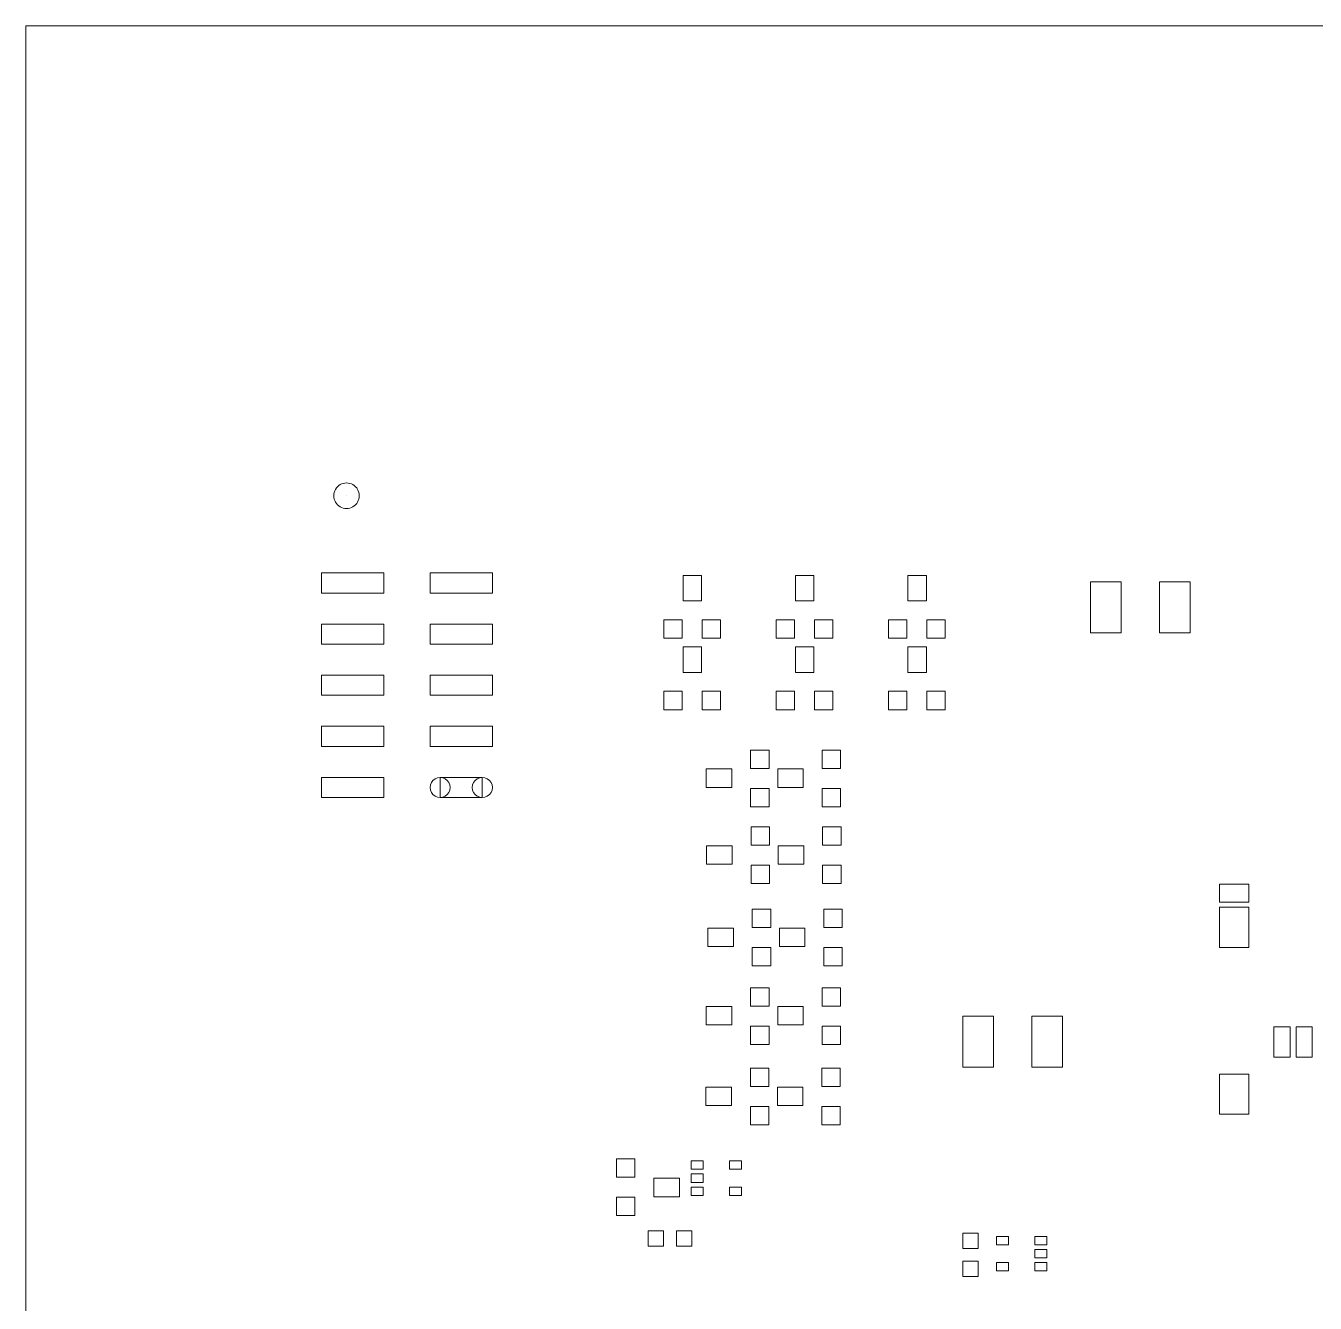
# Model space of a CAD drawing. Header units: millimetres. Extents: x -145 to 117, y -28 to 99.
# Drawn here: x -10 to 54.1, y 36 to 99.5 of the extents above; entities that cross this region are included whole.
import ezdxf

# ---------------------------------------------------------------- set-up
doc = ezdxf.new("R2010")
doc.units = ezdxf.units.MM
doc.header["$MEASUREMENT"] = 0
doc.layers.add('Layer 1', color=7, linetype='Continuous')

msp = doc.modelspace()

# ---------------------------------------------------------------- linework, layer by layer
at = {"layer": 'Layer 1', "color": 8, "lineweight": 9}
msp.add_open_spline([(117.0347, 99.4834), (117.0347, 99.4834), (-9.9653, 99.4834), (-9.9653, 99.4834), (-9.9653, 99.4834), (-9.9653, 99.4834), (-9.9653, -27.5166), (-9.9653, -27.5166), (-9.9653, -27.5166), (-9.9653, -27.5166), (117.0347, -27.5166), (117.0347, -27.5166), (117.0347, -27.5166), (117.0347, -27.5166), (117.0347, 99.4834), (117.0347, 99.4834)], degree=3, knots=[0, 0, 0, 0, 0.2, 0.2, 0.2, 0.2, 0.4, 0.4, 0.4, 0.4, 0.6, 0.6, 0.6, 0.6, 1, 1, 1, 1], dxfattribs=at)
at = {"layer": 'Layer 1', "lineweight": 9}
for points, knots in [([(5.3433, 76.123), (5.3433, 76.3499), (5.4643, 76.5595), (5.6608, 76.6729), (5.6608, 76.6729), (5.8572, 76.7864), (6.0993, 76.7864), (6.2958, 76.6729), (6.2958, 76.6729), (6.4922, 76.5595), (6.6133, 76.3499), (6.6133, 76.123)], [0, 0, 0, 0, 0.25, 0.25, 0.25, 0.25, 0.5, 0.5, 0.5, 0.5, 1, 1, 1, 1]), ([(6.6133, 76.123), (6.6133, 75.8962), (6.4922, 75.6865), (6.2958, 75.5731), (6.2958, 75.5731), (6.0993, 75.4597), (5.8572, 75.4597), (5.6608, 75.5731), (5.6608, 75.5731), (5.4643, 75.6865), (5.3433, 75.8962), (5.3433, 76.123)], [0, 0, 0, 0, 0.25, 0.25, 0.25, 0.25, 0.5, 0.5, 0.5, 0.5, 1, 1, 1, 1]), ([(5.9783, 76.123), (5.9783, 76.123), (5.9783, 76.123), (5.9783, 76.123), (5.9783, 76.123), (5.9783, 76.123), (5.9783, 76.123), (5.9783, 76.123), (5.9783, 76.123), (5.9783, 76.123), (5.9783, 76.123), (5.9783, 76.123)], [0, 0, 0, 0, 0.25, 0.25, 0.25, 0.25, 0.5, 0.5, 0.5, 0.5, 1, 1, 1, 1]), ([(5.9783, 76.123), (5.9783, 76.123), (5.9783, 76.123), (5.9783, 76.123), (5.9783, 76.123), (5.9783, 76.123), (5.9783, 76.123), (5.9783, 76.123), (5.9783, 76.123), (5.9783, 76.123), (5.9783, 76.123), (5.9783, 76.123)], [0, 0, 0, 0, 0.25, 0.25, 0.25, 0.25, 0.5, 0.5, 0.5, 0.5, 1, 1, 1, 1]), ([(4.7311, 71.2818), (4.7311, 71.2818), (4.7311, 72.2825), (4.7311, 72.2825), (4.7311, 72.2825), (4.7311, 72.2825), (7.8299, 72.2825), (7.8299, 72.2825), (7.8299, 72.2825), (7.8299, 72.2825), (7.8299, 71.2818), (7.8299, 71.2818), (7.8299, 71.2818), (7.8299, 71.2818), (4.7311, 71.2818), (4.7311, 71.2818)], [0, 0, 0, 0, 0.2, 0.2, 0.2, 0.2, 0.4, 0.4, 0.4, 0.4, 0.6, 0.6, 0.6, 0.6, 1, 1, 1, 1]), ([(10.1286, 71.2818), (10.1286, 71.2818), (10.1286, 72.2825), (10.1286, 72.2825), (10.1286, 72.2825), (10.1286, 72.2825), (13.2274, 72.2825), (13.2274, 72.2825), (13.2274, 72.2825), (13.2274, 72.2825), (13.2274, 71.2818), (13.2274, 71.2818), (13.2274, 71.2818), (13.2274, 71.2818), (10.1286, 71.2818), (10.1286, 71.2818)], [0, 0, 0, 0, 0.2, 0.2, 0.2, 0.2, 0.4, 0.4, 0.4, 0.4, 0.6, 0.6, 0.6, 0.6, 1, 1, 1, 1]), ([(22.7118, 70.8957), (22.7118, 70.8957), (22.7118, 72.1657), (22.7118, 72.1657), (22.7118, 72.1657), (22.7118, 72.1657), (23.6262, 72.1657), (23.6262, 72.1657), (23.6262, 72.1657), (23.6262, 72.1657), (23.6262, 70.8957), (23.6262, 70.8957), (23.6262, 70.8957), (23.6262, 70.8957), (22.7118, 70.8957), (22.7118, 70.8957)], [0, 0, 0, 0, 0.2, 0.2, 0.2, 0.2, 0.4, 0.4, 0.4, 0.4, 0.6, 0.6, 0.6, 0.6, 1, 1, 1, 1]), ([(28.2998, 70.8957), (28.2998, 70.8957), (28.2998, 72.1657), (28.2998, 72.1657), (28.2998, 72.1657), (28.2998, 72.1657), (29.2142, 72.1657), (29.2142, 72.1657), (29.2142, 72.1657), (29.2142, 72.1657), (29.2142, 70.8957), (29.2142, 70.8957), (29.2142, 70.8957), (29.2142, 70.8957), (28.2998, 70.8957), (28.2998, 70.8957)], [0, 0, 0, 0, 0.2, 0.2, 0.2, 0.2, 0.4, 0.4, 0.4, 0.4, 0.6, 0.6, 0.6, 0.6, 1, 1, 1, 1]), ([(33.8878, 70.8957), (33.8878, 70.8957), (33.8878, 72.1657), (33.8878, 72.1657), (33.8878, 72.1657), (33.8878, 72.1657), (34.8022, 72.1657), (34.8022, 72.1657), (34.8022, 72.1657), (34.8022, 72.1657), (34.8022, 70.8957), (34.8022, 70.8957), (34.8022, 70.8957), (34.8022, 70.8957), (33.8878, 70.8957), (33.8878, 70.8957)], [0, 0, 0, 0, 0.2, 0.2, 0.2, 0.2, 0.4, 0.4, 0.4, 0.4, 0.6, 0.6, 0.6, 0.6, 1, 1, 1, 1]), ([(42.9683, 69.3082), (42.9683, 69.3082), (42.9683, 71.8482), (42.9683, 71.8482), (42.9683, 71.8482), (42.9683, 71.8482), (44.4923, 71.8482), (44.4923, 71.8482), (44.4923, 71.8482), (44.4923, 71.8482), (44.4923, 69.3082), (44.4923, 69.3082), (44.4923, 69.3082), (44.4923, 69.3082), (42.9683, 69.3082), (42.9683, 69.3082)], [0, 0, 0, 0, 0.2, 0.2, 0.2, 0.2, 0.4, 0.4, 0.4, 0.4, 0.6, 0.6, 0.6, 0.6, 1, 1, 1, 1]), ([(46.3973, 69.3082), (46.3973, 69.3082), (46.3973, 71.8482), (46.3973, 71.8482), (46.3973, 71.8482), (46.3973, 71.8482), (47.9213, 71.8482), (47.9213, 71.8482), (47.9213, 71.8482), (47.9213, 71.8482), (47.9213, 69.3082), (47.9213, 69.3082), (47.9213, 69.3082), (47.9213, 69.3082), (46.3973, 69.3082), (46.3973, 69.3082)], [0, 0, 0, 0, 0.2, 0.2, 0.2, 0.2, 0.4, 0.4, 0.4, 0.4, 0.6, 0.6, 0.6, 0.6, 1, 1, 1, 1]), ([(21.7466, 69.0415), (21.7466, 69.0415), (21.7466, 69.9559), (21.7466, 69.9559), (21.7466, 69.9559), (21.7466, 69.9559), (22.661, 69.9559), (22.661, 69.9559), (22.661, 69.9559), (22.661, 69.9559), (22.661, 69.0415), (22.661, 69.0415), (22.661, 69.0415), (22.661, 69.0415), (21.7466, 69.0415), (21.7466, 69.0415)], [0, 0, 0, 0, 0.2, 0.2, 0.2, 0.2, 0.4, 0.4, 0.4, 0.4, 0.6, 0.6, 0.6, 0.6, 1, 1, 1, 1]), ([(23.6516, 69.0415), (23.6516, 69.0415), (23.6516, 69.9559), (23.6516, 69.9559), (23.6516, 69.9559), (23.6516, 69.9559), (24.566, 69.9559), (24.566, 69.9559), (24.566, 69.9559), (24.566, 69.9559), (24.566, 69.0415), (24.566, 69.0415), (24.566, 69.0415), (24.566, 69.0415), (23.6516, 69.0415), (23.6516, 69.0415)], [0, 0, 0, 0, 0.2, 0.2, 0.2, 0.2, 0.4, 0.4, 0.4, 0.4, 0.6, 0.6, 0.6, 0.6, 1, 1, 1, 1]), ([(27.3346, 69.0415), (27.3346, 69.0415), (27.3346, 69.9559), (27.3346, 69.9559), (27.3346, 69.9559), (27.3346, 69.9559), (28.249, 69.9559), (28.249, 69.9559), (28.249, 69.9559), (28.249, 69.9559), (28.249, 69.0415), (28.249, 69.0415), (28.249, 69.0415), (28.249, 69.0415), (27.3346, 69.0415), (27.3346, 69.0415)], [0, 0, 0, 0, 0.2, 0.2, 0.2, 0.2, 0.4, 0.4, 0.4, 0.4, 0.6, 0.6, 0.6, 0.6, 1, 1, 1, 1]), ([(29.2396, 69.0415), (29.2396, 69.0415), (29.2396, 69.9559), (29.2396, 69.9559), (29.2396, 69.9559), (29.2396, 69.9559), (30.154, 69.9559), (30.154, 69.9559), (30.154, 69.9559), (30.154, 69.9559), (30.154, 69.0415), (30.154, 69.0415), (30.154, 69.0415), (30.154, 69.0415), (29.2396, 69.0415), (29.2396, 69.0415)], [0, 0, 0, 0, 0.2, 0.2, 0.2, 0.2, 0.4, 0.4, 0.4, 0.4, 0.6, 0.6, 0.6, 0.6, 1, 1, 1, 1]), ([(32.9226, 69.0415), (32.9226, 69.0415), (32.9226, 69.9559), (32.9226, 69.9559), (32.9226, 69.9559), (32.9226, 69.9559), (33.837, 69.9559), (33.837, 69.9559), (33.837, 69.9559), (33.837, 69.9559), (33.837, 69.0415), (33.837, 69.0415), (33.837, 69.0415), (33.837, 69.0415), (32.9226, 69.0415), (32.9226, 69.0415)], [0, 0, 0, 0, 0.2, 0.2, 0.2, 0.2, 0.4, 0.4, 0.4, 0.4, 0.6, 0.6, 0.6, 0.6, 1, 1, 1, 1]), ([(34.8276, 69.0415), (34.8276, 69.0415), (34.8276, 69.9559), (34.8276, 69.9559), (34.8276, 69.9559), (34.8276, 69.9559), (35.742, 69.9559), (35.742, 69.9559), (35.742, 69.9559), (35.742, 69.9559), (35.742, 69.0415), (35.742, 69.0415), (35.742, 69.0415), (35.742, 69.0415), (34.8276, 69.0415), (34.8276, 69.0415)], [0, 0, 0, 0, 0.2, 0.2, 0.2, 0.2, 0.4, 0.4, 0.4, 0.4, 0.6, 0.6, 0.6, 0.6, 1, 1, 1, 1]), ([(4.7311, 68.7418), (4.7311, 68.7418), (4.7311, 69.7425), (4.7311, 69.7425), (4.7311, 69.7425), (4.7311, 69.7425), (7.8299, 69.7425), (7.8299, 69.7425), (7.8299, 69.7425), (7.8299, 69.7425), (7.8299, 68.7418), (7.8299, 68.7418), (7.8299, 68.7418), (7.8299, 68.7418), (4.7311, 68.7418), (4.7311, 68.7418)], [0, 0, 0, 0, 0.2, 0.2, 0.2, 0.2, 0.4, 0.4, 0.4, 0.4, 0.6, 0.6, 0.6, 0.6, 1, 1, 1, 1]), ([(10.1286, 68.7418), (10.1286, 68.7418), (10.1286, 69.7425), (10.1286, 69.7425), (10.1286, 69.7425), (10.1286, 69.7425), (13.2274, 69.7425), (13.2274, 69.7425), (13.2274, 69.7425), (13.2274, 69.7425), (13.2274, 68.7418), (13.2274, 68.7418), (13.2274, 68.7418), (13.2274, 68.7418), (10.1286, 68.7418), (10.1286, 68.7418)], [0, 0, 0, 0, 0.2, 0.2, 0.2, 0.2, 0.4, 0.4, 0.4, 0.4, 0.6, 0.6, 0.6, 0.6, 1, 1, 1, 1]), ([(22.7118, 67.3397), (22.7118, 67.3397), (22.7118, 68.6097), (22.7118, 68.6097), (22.7118, 68.6097), (22.7118, 68.6097), (23.6262, 68.6097), (23.6262, 68.6097), (23.6262, 68.6097), (23.6262, 68.6097), (23.6262, 67.3397), (23.6262, 67.3397), (23.6262, 67.3397), (23.6262, 67.3397), (22.7118, 67.3397), (22.7118, 67.3397)], [0, 0, 0, 0, 0.2, 0.2, 0.2, 0.2, 0.4, 0.4, 0.4, 0.4, 0.6, 0.6, 0.6, 0.6, 1, 1, 1, 1]), ([(28.2998, 67.3397), (28.2998, 67.3397), (28.2998, 68.6097), (28.2998, 68.6097), (28.2998, 68.6097), (28.2998, 68.6097), (29.2142, 68.6097), (29.2142, 68.6097), (29.2142, 68.6097), (29.2142, 68.6097), (29.2142, 67.3397), (29.2142, 67.3397), (29.2142, 67.3397), (29.2142, 67.3397), (28.2998, 67.3397), (28.2998, 67.3397)], [0, 0, 0, 0, 0.2, 0.2, 0.2, 0.2, 0.4, 0.4, 0.4, 0.4, 0.6, 0.6, 0.6, 0.6, 1, 1, 1, 1]), ([(33.8878, 67.3397), (33.8878, 67.3397), (33.8878, 68.6097), (33.8878, 68.6097), (33.8878, 68.6097), (33.8878, 68.6097), (34.8022, 68.6097), (34.8022, 68.6097), (34.8022, 68.6097), (34.8022, 68.6097), (34.8022, 67.3397), (34.8022, 67.3397), (34.8022, 67.3397), (34.8022, 67.3397), (33.8878, 67.3397), (33.8878, 67.3397)], [0, 0, 0, 0, 0.2, 0.2, 0.2, 0.2, 0.4, 0.4, 0.4, 0.4, 0.6, 0.6, 0.6, 0.6, 1, 1, 1, 1]), ([(4.7311, 66.2018), (4.7311, 66.2018), (4.7311, 67.2025), (4.7311, 67.2025), (4.7311, 67.2025), (4.7311, 67.2025), (7.8299, 67.2025), (7.8299, 67.2025), (7.8299, 67.2025), (7.8299, 67.2025), (7.8299, 66.2018), (7.8299, 66.2018), (7.8299, 66.2018), (7.8299, 66.2018), (4.7311, 66.2018), (4.7311, 66.2018)], [0, 0, 0, 0, 0.2, 0.2, 0.2, 0.2, 0.4, 0.4, 0.4, 0.4, 0.6, 0.6, 0.6, 0.6, 1, 1, 1, 1]), ([(10.1286, 66.2018), (10.1286, 66.2018), (10.1286, 67.2025), (10.1286, 67.2025), (10.1286, 67.2025), (10.1286, 67.2025), (13.2274, 67.2025), (13.2274, 67.2025), (13.2274, 67.2025), (13.2274, 67.2025), (13.2274, 66.2018), (13.2274, 66.2018), (13.2274, 66.2018), (13.2274, 66.2018), (10.1286, 66.2018), (10.1286, 66.2018)], [0, 0, 0, 0, 0.2, 0.2, 0.2, 0.2, 0.4, 0.4, 0.4, 0.4, 0.6, 0.6, 0.6, 0.6, 1, 1, 1, 1]), ([(21.7466, 65.4855), (21.7466, 65.4855), (21.7466, 66.3999), (21.7466, 66.3999), (21.7466, 66.3999), (21.7466, 66.3999), (22.661, 66.3999), (22.661, 66.3999), (22.661, 66.3999), (22.661, 66.3999), (22.661, 65.4855), (22.661, 65.4855), (22.661, 65.4855), (22.661, 65.4855), (21.7466, 65.4855), (21.7466, 65.4855)], [0, 0, 0, 0, 0.2, 0.2, 0.2, 0.2, 0.4, 0.4, 0.4, 0.4, 0.6, 0.6, 0.6, 0.6, 1, 1, 1, 1]), ([(23.6516, 65.4855), (23.6516, 65.4855), (23.6516, 66.3999), (23.6516, 66.3999), (23.6516, 66.3999), (23.6516, 66.3999), (24.566, 66.3999), (24.566, 66.3999), (24.566, 66.3999), (24.566, 66.3999), (24.566, 65.4855), (24.566, 65.4855), (24.566, 65.4855), (24.566, 65.4855), (23.6516, 65.4855), (23.6516, 65.4855)], [0, 0, 0, 0, 0.2, 0.2, 0.2, 0.2, 0.4, 0.4, 0.4, 0.4, 0.6, 0.6, 0.6, 0.6, 1, 1, 1, 1]), ([(27.3346, 65.4855), (27.3346, 65.4855), (27.3346, 66.3999), (27.3346, 66.3999), (27.3346, 66.3999), (27.3346, 66.3999), (28.249, 66.3999), (28.249, 66.3999), (28.249, 66.3999), (28.249, 66.3999), (28.249, 65.4855), (28.249, 65.4855), (28.249, 65.4855), (28.249, 65.4855), (27.3346, 65.4855), (27.3346, 65.4855)], [0, 0, 0, 0, 0.2, 0.2, 0.2, 0.2, 0.4, 0.4, 0.4, 0.4, 0.6, 0.6, 0.6, 0.6, 1, 1, 1, 1]), ([(29.2396, 65.4855), (29.2396, 65.4855), (29.2396, 66.3999), (29.2396, 66.3999), (29.2396, 66.3999), (29.2396, 66.3999), (30.154, 66.3999), (30.154, 66.3999), (30.154, 66.3999), (30.154, 66.3999), (30.154, 65.4855), (30.154, 65.4855), (30.154, 65.4855), (30.154, 65.4855), (29.2396, 65.4855), (29.2396, 65.4855)], [0, 0, 0, 0, 0.2, 0.2, 0.2, 0.2, 0.4, 0.4, 0.4, 0.4, 0.6, 0.6, 0.6, 0.6, 1, 1, 1, 1]), ([(32.9226, 65.4855), (32.9226, 65.4855), (32.9226, 66.3999), (32.9226, 66.3999), (32.9226, 66.3999), (32.9226, 66.3999), (33.837, 66.3999), (33.837, 66.3999), (33.837, 66.3999), (33.837, 66.3999), (33.837, 65.4855), (33.837, 65.4855), (33.837, 65.4855), (33.837, 65.4855), (32.9226, 65.4855), (32.9226, 65.4855)], [0, 0, 0, 0, 0.2, 0.2, 0.2, 0.2, 0.4, 0.4, 0.4, 0.4, 0.6, 0.6, 0.6, 0.6, 1, 1, 1, 1]), ([(34.8276, 65.4855), (34.8276, 65.4855), (34.8276, 66.3999), (34.8276, 66.3999), (34.8276, 66.3999), (34.8276, 66.3999), (35.742, 66.3999), (35.742, 66.3999), (35.742, 66.3999), (35.742, 66.3999), (35.742, 65.4855), (35.742, 65.4855), (35.742, 65.4855), (35.742, 65.4855), (34.8276, 65.4855), (34.8276, 65.4855)], [0, 0, 0, 0, 0.2, 0.2, 0.2, 0.2, 0.4, 0.4, 0.4, 0.4, 0.6, 0.6, 0.6, 0.6, 1, 1, 1, 1]), ([(4.7311, 63.6618), (4.7311, 63.6618), (4.7311, 64.6625), (4.7311, 64.6625), (4.7311, 64.6625), (4.7311, 64.6625), (7.8299, 64.6625), (7.8299, 64.6625), (7.8299, 64.6625), (7.8299, 64.6625), (7.8299, 63.6618), (7.8299, 63.6618), (7.8299, 63.6618), (7.8299, 63.6618), (4.7311, 63.6618), (4.7311, 63.6618)], [0, 0, 0, 0, 0.2, 0.2, 0.2, 0.2, 0.4, 0.4, 0.4, 0.4, 0.6, 0.6, 0.6, 0.6, 1, 1, 1, 1]), ([(10.1286, 63.6618), (10.1286, 63.6618), (10.1286, 64.6625), (10.1286, 64.6625), (10.1286, 64.6625), (10.1286, 64.6625), (13.2274, 64.6625), (13.2274, 64.6625), (13.2274, 64.6625), (13.2274, 64.6625), (13.2274, 63.6618), (13.2274, 63.6618), (13.2274, 63.6618), (13.2274, 63.6618), (10.1286, 63.6618), (10.1286, 63.6618)], [0, 0, 0, 0, 0.2, 0.2, 0.2, 0.2, 0.4, 0.4, 0.4, 0.4, 0.6, 0.6, 0.6, 0.6, 1, 1, 1, 1]), ([(26.0646, 62.5645), (26.0646, 62.5645), (26.0646, 63.4789), (26.0646, 63.4789), (26.0646, 63.4789), (26.0646, 63.4789), (26.979, 63.4789), (26.979, 63.4789), (26.979, 63.4789), (26.979, 63.4789), (26.979, 62.5645), (26.979, 62.5645), (26.979, 62.5645), (26.979, 62.5645), (26.0646, 62.5645), (26.0646, 62.5645)], [0, 0, 0, 0, 0.2, 0.2, 0.2, 0.2, 0.4, 0.4, 0.4, 0.4, 0.6, 0.6, 0.6, 0.6, 1, 1, 1, 1]), ([(29.6206, 62.5645), (29.6206, 62.5645), (29.6206, 63.4789), (29.6206, 63.4789), (29.6206, 63.4789), (29.6206, 63.4789), (30.535, 63.4789), (30.535, 63.4789), (30.535, 63.4789), (30.535, 63.4789), (30.535, 62.5645), (30.535, 62.5645), (30.535, 62.5645), (30.535, 62.5645), (29.6206, 62.5645), (29.6206, 62.5645)], [0, 0, 0, 0, 0.2, 0.2, 0.2, 0.2, 0.4, 0.4, 0.4, 0.4, 0.6, 0.6, 0.6, 0.6, 1, 1, 1, 1]), ([(23.8548, 61.6247), (23.8548, 61.6247), (23.8548, 62.5391), (23.8548, 62.5391), (23.8548, 62.5391), (23.8548, 62.5391), (25.1248, 62.5391), (25.1248, 62.5391), (25.1248, 62.5391), (25.1248, 62.5391), (25.1248, 61.6247), (25.1248, 61.6247), (25.1248, 61.6247), (25.1248, 61.6247), (23.8548, 61.6247), (23.8548, 61.6247)], [0, 0, 0, 0, 0.2, 0.2, 0.2, 0.2, 0.4, 0.4, 0.4, 0.4, 0.6, 0.6, 0.6, 0.6, 1, 1, 1, 1]), ([(27.4108, 61.6247), (27.4108, 61.6247), (27.4108, 62.5391), (27.4108, 62.5391), (27.4108, 62.5391), (27.4108, 62.5391), (28.6808, 62.5391), (28.6808, 62.5391), (28.6808, 62.5391), (28.6808, 62.5391), (28.6808, 61.6247), (28.6808, 61.6247), (28.6808, 61.6247), (28.6808, 61.6247), (27.4108, 61.6247), (27.4108, 61.6247)], [0, 0, 0, 0, 0.2, 0.2, 0.2, 0.2, 0.4, 0.4, 0.4, 0.4, 0.6, 0.6, 0.6, 0.6, 1, 1, 1, 1]), ([(4.7311, 61.1218), (4.7311, 61.1218), (4.7311, 62.1225), (4.7311, 62.1225), (4.7311, 62.1225), (4.7311, 62.1225), (7.8299, 62.1225), (7.8299, 62.1225), (7.8299, 62.1225), (7.8299, 62.1225), (7.8299, 61.1218), (7.8299, 61.1218), (7.8299, 61.1218), (7.8299, 61.1218), (4.7311, 61.1218), (4.7311, 61.1218)], [0, 0, 0, 0, 0.2, 0.2, 0.2, 0.2, 0.4, 0.4, 0.4, 0.4, 0.6, 0.6, 0.6, 0.6, 1, 1, 1, 1]), ([(10.1286, 61.6222), (10.1286, 61.8009), (10.224, 61.9661), (10.3788, 62.0555), (10.3788, 62.0555), (10.5336, 62.1449), (10.7244, 62.1449), (10.8792, 62.0555), (10.8792, 62.0555), (11.034, 61.9661), (11.1294, 61.8009), (11.1294, 61.6222)], [0, 0, 0, 0, 0.25, 0.25, 0.25, 0.25, 0.5, 0.5, 0.5, 0.5, 1, 1, 1, 1]), ([(11.1294, 61.6222), (11.1294, 61.4434), (11.034, 61.2782), (10.8792, 61.1888), (10.8792, 61.1888), (10.7244, 61.0994), (10.5336, 61.0994), (10.3788, 61.1888), (10.3788, 61.1888), (10.224, 61.2782), (10.1286, 61.4434), (10.1286, 61.6222)], [0, 0, 0, 0, 0.25, 0.25, 0.25, 0.25, 0.5, 0.5, 0.5, 0.5, 1, 1, 1, 1]), ([(10.629, 61.1218), (10.629, 61.1218), (10.629, 62.1225), (10.629, 62.1225), (10.629, 62.1225), (10.629, 62.1225), (12.7271, 62.1225), (12.7271, 62.1225), (12.7271, 62.1225), (12.7271, 62.1225), (12.7271, 61.1218), (12.7271, 61.1218), (12.7271, 61.1218), (12.7271, 61.1218), (10.629, 61.1218), (10.629, 61.1218)], [0, 0, 0, 0, 0.2, 0.2, 0.2, 0.2, 0.4, 0.4, 0.4, 0.4, 0.6, 0.6, 0.6, 0.6, 1, 1, 1, 1]), ([(10.629, 61.6222), (10.629, 61.6222), (10.629, 61.6222), (10.629, 61.6222), (10.629, 61.6222), (10.629, 61.6222), (10.629, 61.6222), (10.629, 61.6222), (10.629, 61.6222), (10.629, 61.6222), (10.629, 61.6222), (10.629, 61.6222)], [0, 0, 0, 0, 0.25, 0.25, 0.25, 0.25, 0.5, 0.5, 0.5, 0.5, 1, 1, 1, 1]), ([(10.629, 61.6222), (10.629, 61.6222), (10.629, 61.6222), (10.629, 61.6222), (10.629, 61.6222), (10.629, 61.6222), (10.629, 61.6222), (10.629, 61.6222), (10.629, 61.6222), (10.629, 61.6222), (10.629, 61.6222), (10.629, 61.6222)], [0, 0, 0, 0, 0.25, 0.25, 0.25, 0.25, 0.5, 0.5, 0.5, 0.5, 1, 1, 1, 1]), ([(12.2267, 61.6222), (12.2267, 61.8009), (12.3221, 61.9661), (12.4769, 62.0555), (12.4769, 62.0555), (12.6317, 62.1449), (12.8224, 62.1449), (12.9772, 62.0555), (12.9772, 62.0555), (13.1321, 61.9661), (13.2274, 61.8009), (13.2274, 61.6222)], [0, 0, 0, 0, 0.25, 0.25, 0.25, 0.25, 0.5, 0.5, 0.5, 0.5, 1, 1, 1, 1]), ([(13.2274, 61.6222), (13.2274, 61.4434), (13.1321, 61.2782), (12.9772, 61.1888), (12.9772, 61.1888), (12.8224, 61.0994), (12.6317, 61.0994), (12.4769, 61.1888), (12.4769, 61.1888), (12.3221, 61.2782), (12.2267, 61.4434), (12.2267, 61.6222)], [0, 0, 0, 0, 0.25, 0.25, 0.25, 0.25, 0.5, 0.5, 0.5, 0.5, 1, 1, 1, 1]), ([(12.7271, 61.6222), (12.7271, 61.6222), (12.7271, 61.6222), (12.7271, 61.6222), (12.7271, 61.6222), (12.7271, 61.6222), (12.7271, 61.6222), (12.7271, 61.6222), (12.7271, 61.6222), (12.7271, 61.6222), (12.7271, 61.6222), (12.7271, 61.6222)], [0, 0, 0, 0, 0.25, 0.25, 0.25, 0.25, 0.5, 0.5, 0.5, 0.5, 1, 1, 1, 1]), ([(12.7271, 61.6222), (12.7271, 61.6222), (12.7271, 61.6222), (12.7271, 61.6222), (12.7271, 61.6222), (12.7271, 61.6222), (12.7271, 61.6222), (12.7271, 61.6222), (12.7271, 61.6222), (12.7271, 61.6222), (12.7271, 61.6222), (12.7271, 61.6222)], [0, 0, 0, 0, 0.25, 0.25, 0.25, 0.25, 0.5, 0.5, 0.5, 0.5, 1, 1, 1, 1]), ([(26.0646, 60.6595), (26.0646, 60.6595), (26.0646, 61.5739), (26.0646, 61.5739), (26.0646, 61.5739), (26.0646, 61.5739), (26.979, 61.5739), (26.979, 61.5739), (26.979, 61.5739), (26.979, 61.5739), (26.979, 60.6595), (26.979, 60.6595), (26.979, 60.6595), (26.979, 60.6595), (26.0646, 60.6595), (26.0646, 60.6595)], [0, 0, 0, 0, 0.2, 0.2, 0.2, 0.2, 0.4, 0.4, 0.4, 0.4, 0.6, 0.6, 0.6, 0.6, 1, 1, 1, 1]), ([(29.6206, 60.6595), (29.6206, 60.6595), (29.6206, 61.5739), (29.6206, 61.5739), (29.6206, 61.5739), (29.6206, 61.5739), (30.535, 61.5739), (30.535, 61.5739), (30.535, 61.5739), (30.535, 61.5739), (30.535, 60.6595), (30.535, 60.6595), (30.535, 60.6595), (30.535, 60.6595), (29.6206, 60.6595), (29.6206, 60.6595)], [0, 0, 0, 0, 0.2, 0.2, 0.2, 0.2, 0.4, 0.4, 0.4, 0.4, 0.6, 0.6, 0.6, 0.6, 1, 1, 1, 1]), ([(26.0875, 58.7494), (26.0875, 58.7494), (26.0875, 59.6638), (26.0875, 59.6638), (26.0875, 59.6638), (26.0875, 59.6638), (27.0019, 59.6638), (27.0019, 59.6638), (27.0019, 59.6638), (27.0019, 59.6638), (27.0019, 58.7494), (27.0019, 58.7494), (27.0019, 58.7494), (27.0019, 58.7494), (26.0875, 58.7494), (26.0875, 58.7494)], [0, 0, 0, 0, 0.2, 0.2, 0.2, 0.2, 0.4, 0.4, 0.4, 0.4, 0.6, 0.6, 0.6, 0.6, 1, 1, 1, 1]), ([(29.6435, 58.7494), (29.6435, 58.7494), (29.6435, 59.6638), (29.6435, 59.6638), (29.6435, 59.6638), (29.6435, 59.6638), (30.5579, 59.6638), (30.5579, 59.6638), (30.5579, 59.6638), (30.5579, 59.6638), (30.5579, 58.7494), (30.5579, 58.7494), (30.5579, 58.7494), (30.5579, 58.7494), (29.6435, 58.7494), (29.6435, 58.7494)], [0, 0, 0, 0, 0.2, 0.2, 0.2, 0.2, 0.4, 0.4, 0.4, 0.4, 0.6, 0.6, 0.6, 0.6, 1, 1, 1, 1]), ([(23.8777, 57.8096), (23.8777, 57.8096), (23.8777, 58.724), (23.8777, 58.724), (23.8777, 58.724), (23.8777, 58.724), (25.1477, 58.724), (25.1477, 58.724), (25.1477, 58.724), (25.1477, 58.724), (25.1477, 57.8096), (25.1477, 57.8096), (25.1477, 57.8096), (25.1477, 57.8096), (23.8777, 57.8096), (23.8777, 57.8096)], [0, 0, 0, 0, 0.2, 0.2, 0.2, 0.2, 0.4, 0.4, 0.4, 0.4, 0.6, 0.6, 0.6, 0.6, 1, 1, 1, 1]), ([(27.4337, 57.8096), (27.4337, 57.8096), (27.4337, 58.724), (27.4337, 58.724), (27.4337, 58.724), (27.4337, 58.724), (28.7037, 58.724), (28.7037, 58.724), (28.7037, 58.724), (28.7037, 58.724), (28.7037, 57.8096), (28.7037, 57.8096), (28.7037, 57.8096), (28.7037, 57.8096), (27.4337, 57.8096), (27.4337, 57.8096)], [0, 0, 0, 0, 0.2, 0.2, 0.2, 0.2, 0.4, 0.4, 0.4, 0.4, 0.6, 0.6, 0.6, 0.6, 1, 1, 1, 1]), ([(26.0875, 56.8444), (26.0875, 56.8444), (26.0875, 57.7588), (26.0875, 57.7588), (26.0875, 57.7588), (26.0875, 57.7588), (27.0019, 57.7588), (27.0019, 57.7588), (27.0019, 57.7588), (27.0019, 57.7588), (27.0019, 56.8444), (27.0019, 56.8444), (27.0019, 56.8444), (27.0019, 56.8444), (26.0875, 56.8444), (26.0875, 56.8444)], [0, 0, 0, 0, 0.2, 0.2, 0.2, 0.2, 0.4, 0.4, 0.4, 0.4, 0.6, 0.6, 0.6, 0.6, 1, 1, 1, 1]), ([(29.6435, 56.8444), (29.6435, 56.8444), (29.6435, 57.7588), (29.6435, 57.7588), (29.6435, 57.7588), (29.6435, 57.7588), (30.5579, 57.7588), (30.5579, 57.7588), (30.5579, 57.7588), (30.5579, 57.7588), (30.5579, 56.8444), (30.5579, 56.8444), (30.5579, 56.8444), (30.5579, 56.8444), (29.6435, 56.8444), (29.6435, 56.8444)], [0, 0, 0, 0, 0.2, 0.2, 0.2, 0.2, 0.4, 0.4, 0.4, 0.4, 0.6, 0.6, 0.6, 0.6, 1, 1, 1, 1]), ([(49.378, 55.9224), (49.378, 55.9224), (49.378, 56.8216), (49.378, 56.8216), (49.378, 56.8216), (49.378, 56.8216), (50.8283, 56.8216), (50.8283, 56.8216), (50.8283, 56.8216), (50.8283, 56.8216), (50.8283, 55.9224), (50.8283, 55.9224), (50.8283, 55.9224), (50.8283, 55.9224), (49.378, 55.9224), (49.378, 55.9224)], [0, 0, 0, 0, 0.2, 0.2, 0.2, 0.2, 0.4, 0.4, 0.4, 0.4, 0.6, 0.6, 0.6, 0.6, 1, 1, 1, 1]), ([(26.1484, 54.6524), (26.1484, 54.6524), (26.1484, 55.5668), (26.1484, 55.5668), (26.1484, 55.5668), (26.1484, 55.5668), (27.0628, 55.5668), (27.0628, 55.5668), (27.0628, 55.5668), (27.0628, 55.5668), (27.0628, 54.6524), (27.0628, 54.6524), (27.0628, 54.6524), (27.0628, 54.6524), (26.1484, 54.6524), (26.1484, 54.6524)], [0, 0, 0, 0, 0.2, 0.2, 0.2, 0.2, 0.4, 0.4, 0.4, 0.4, 0.6, 0.6, 0.6, 0.6, 1, 1, 1, 1]), ([(29.7044, 54.6524), (29.7044, 54.6524), (29.7044, 55.5668), (29.7044, 55.5668), (29.7044, 55.5668), (29.7044, 55.5668), (30.6188, 55.5668), (30.6188, 55.5668), (30.6188, 55.5668), (30.6188, 55.5668), (30.6188, 54.6524), (30.6188, 54.6524), (30.6188, 54.6524), (30.6188, 54.6524), (29.7044, 54.6524), (29.7044, 54.6524)], [0, 0, 0, 0, 0.2, 0.2, 0.2, 0.2, 0.4, 0.4, 0.4, 0.4, 0.6, 0.6, 0.6, 0.6, 1, 1, 1, 1]), ([(49.378, 53.6732), (49.378, 53.6732), (49.378, 55.6722), (49.378, 55.6722), (49.378, 55.6722), (49.378, 55.6722), (50.8283, 55.6722), (50.8283, 55.6722), (50.8283, 55.6722), (50.8283, 55.6722), (50.8283, 53.6732), (50.8283, 53.6732), (50.8283, 53.6732), (50.8283, 53.6732), (49.378, 53.6732), (49.378, 53.6732)], [0, 0, 0, 0, 0.2, 0.2, 0.2, 0.2, 0.4, 0.4, 0.4, 0.4, 0.6, 0.6, 0.6, 0.6, 1, 1, 1, 1]), ([(23.9386, 53.7126), (23.9386, 53.7126), (23.9386, 54.627), (23.9386, 54.627), (23.9386, 54.627), (23.9386, 54.627), (25.2086, 54.627), (25.2086, 54.627), (25.2086, 54.627), (25.2086, 54.627), (25.2086, 53.7126), (25.2086, 53.7126), (25.2086, 53.7126), (25.2086, 53.7126), (23.9386, 53.7126), (23.9386, 53.7126)], [0, 0, 0, 0, 0.2, 0.2, 0.2, 0.2, 0.4, 0.4, 0.4, 0.4, 0.6, 0.6, 0.6, 0.6, 1, 1, 1, 1]), ([(27.4946, 53.7126), (27.4946, 53.7126), (27.4946, 54.627), (27.4946, 54.627), (27.4946, 54.627), (27.4946, 54.627), (28.7646, 54.627), (28.7646, 54.627), (28.7646, 54.627), (28.7646, 54.627), (28.7646, 53.7126), (28.7646, 53.7126), (28.7646, 53.7126), (28.7646, 53.7126), (27.4946, 53.7126), (27.4946, 53.7126)], [0, 0, 0, 0, 0.2, 0.2, 0.2, 0.2, 0.4, 0.4, 0.4, 0.4, 0.6, 0.6, 0.6, 0.6, 1, 1, 1, 1]), ([(26.1484, 52.7474), (26.1484, 52.7474), (26.1484, 53.6618), (26.1484, 53.6618), (26.1484, 53.6618), (26.1484, 53.6618), (27.0628, 53.6618), (27.0628, 53.6618), (27.0628, 53.6618), (27.0628, 53.6618), (27.0628, 52.7474), (27.0628, 52.7474), (27.0628, 52.7474), (27.0628, 52.7474), (26.1484, 52.7474), (26.1484, 52.7474)], [0, 0, 0, 0, 0.2, 0.2, 0.2, 0.2, 0.4, 0.4, 0.4, 0.4, 0.6, 0.6, 0.6, 0.6, 1, 1, 1, 1]), ([(29.7044, 52.7474), (29.7044, 52.7474), (29.7044, 53.6618), (29.7044, 53.6618), (29.7044, 53.6618), (29.7044, 53.6618), (30.6188, 53.6618), (30.6188, 53.6618), (30.6188, 53.6618), (30.6188, 53.6618), (30.6188, 52.7474), (30.6188, 52.7474), (30.6188, 52.7474), (30.6188, 52.7474), (29.7044, 52.7474), (29.7044, 52.7474)], [0, 0, 0, 0, 0.2, 0.2, 0.2, 0.2, 0.4, 0.4, 0.4, 0.4, 0.6, 0.6, 0.6, 0.6, 1, 1, 1, 1]), ([(26.0646, 50.7535), (26.0646, 50.7535), (26.0646, 51.6679), (26.0646, 51.6679), (26.0646, 51.6679), (26.0646, 51.6679), (26.979, 51.6679), (26.979, 51.6679), (26.979, 51.6679), (26.979, 51.6679), (26.979, 50.7535), (26.979, 50.7535), (26.979, 50.7535), (26.979, 50.7535), (26.0646, 50.7535), (26.0646, 50.7535)], [0, 0, 0, 0, 0.2, 0.2, 0.2, 0.2, 0.4, 0.4, 0.4, 0.4, 0.6, 0.6, 0.6, 0.6, 1, 1, 1, 1]), ([(29.6206, 50.7535), (29.6206, 50.7535), (29.6206, 51.6679), (29.6206, 51.6679), (29.6206, 51.6679), (29.6206, 51.6679), (30.535, 51.6679), (30.535, 51.6679), (30.535, 51.6679), (30.535, 51.6679), (30.535, 50.7535), (30.535, 50.7535), (30.535, 50.7535), (30.535, 50.7535), (29.6206, 50.7535), (29.6206, 50.7535)], [0, 0, 0, 0, 0.2, 0.2, 0.2, 0.2, 0.4, 0.4, 0.4, 0.4, 0.6, 0.6, 0.6, 0.6, 1, 1, 1, 1]), ([(23.8548, 49.8137), (23.8548, 49.8137), (23.8548, 50.7281), (23.8548, 50.7281), (23.8548, 50.7281), (23.8548, 50.7281), (25.1248, 50.7281), (25.1248, 50.7281), (25.1248, 50.7281), (25.1248, 50.7281), (25.1248, 49.8137), (25.1248, 49.8137), (25.1248, 49.8137), (25.1248, 49.8137), (23.8548, 49.8137), (23.8548, 49.8137)], [0, 0, 0, 0, 0.2, 0.2, 0.2, 0.2, 0.4, 0.4, 0.4, 0.4, 0.6, 0.6, 0.6, 0.6, 1, 1, 1, 1]), ([(27.4108, 49.8137), (27.4108, 49.8137), (27.4108, 50.7281), (27.4108, 50.7281), (27.4108, 50.7281), (27.4108, 50.7281), (28.6808, 50.7281), (28.6808, 50.7281), (28.6808, 50.7281), (28.6808, 50.7281), (28.6808, 49.8137), (28.6808, 49.8137), (28.6808, 49.8137), (28.6808, 49.8137), (27.4108, 49.8137), (27.4108, 49.8137)], [0, 0, 0, 0, 0.2, 0.2, 0.2, 0.2, 0.4, 0.4, 0.4, 0.4, 0.6, 0.6, 0.6, 0.6, 1, 1, 1, 1]), ([(36.6183, 47.7182), (36.6183, 47.7182), (36.6183, 50.2582), (36.6183, 50.2582), (36.6183, 50.2582), (36.6183, 50.2582), (38.1423, 50.2582), (38.1423, 50.2582), (38.1423, 50.2582), (38.1423, 50.2582), (38.1423, 47.7182), (38.1423, 47.7182), (38.1423, 47.7182), (38.1423, 47.7182), (36.6183, 47.7182), (36.6183, 47.7182)], [0, 0, 0, 0, 0.2, 0.2, 0.2, 0.2, 0.4, 0.4, 0.4, 0.4, 0.6, 0.6, 0.6, 0.6, 1, 1, 1, 1]), ([(40.0473, 47.7182), (40.0473, 47.7182), (40.0473, 50.2582), (40.0473, 50.2582), (40.0473, 50.2582), (40.0473, 50.2582), (41.5713, 50.2582), (41.5713, 50.2582), (41.5713, 50.2582), (41.5713, 50.2582), (41.5713, 47.7182), (41.5713, 47.7182), (41.5713, 47.7182), (41.5713, 47.7182), (40.0473, 47.7182), (40.0473, 47.7182)], [0, 0, 0, 0, 0.2, 0.2, 0.2, 0.2, 0.4, 0.4, 0.4, 0.4, 0.6, 0.6, 0.6, 0.6, 1, 1, 1, 1]), ([(26.0646, 48.8485), (26.0646, 48.8485), (26.0646, 49.7629), (26.0646, 49.7629), (26.0646, 49.7629), (26.0646, 49.7629), (26.979, 49.7629), (26.979, 49.7629), (26.979, 49.7629), (26.979, 49.7629), (26.979, 48.8485), (26.979, 48.8485), (26.979, 48.8485), (26.979, 48.8485), (26.0646, 48.8485), (26.0646, 48.8485)], [0, 0, 0, 0, 0.2, 0.2, 0.2, 0.2, 0.4, 0.4, 0.4, 0.4, 0.6, 0.6, 0.6, 0.6, 1, 1, 1, 1]), ([(29.6206, 48.8485), (29.6206, 48.8485), (29.6206, 49.7629), (29.6206, 49.7629), (29.6206, 49.7629), (29.6206, 49.7629), (30.535, 49.7629), (30.535, 49.7629), (30.535, 49.7629), (30.535, 49.7629), (30.535, 48.8485), (30.535, 48.8485), (30.535, 48.8485), (30.535, 48.8485), (29.6206, 48.8485), (29.6206, 48.8485)], [0, 0, 0, 0, 0.2, 0.2, 0.2, 0.2, 0.4, 0.4, 0.4, 0.4, 0.6, 0.6, 0.6, 0.6, 1, 1, 1, 1]), ([(52.078, 48.2224), (52.078, 48.2224), (52.078, 49.7235), (52.078, 49.7235), (52.078, 49.7235), (52.078, 49.7235), (52.8781, 49.7235), (52.8781, 49.7235), (52.8781, 49.7235), (52.8781, 49.7235), (52.8781, 48.2224), (52.8781, 48.2224), (52.8781, 48.2224), (52.8781, 48.2224), (52.078, 48.2224), (52.078, 48.2224)], [0, 0, 0, 0, 0.2, 0.2, 0.2, 0.2, 0.4, 0.4, 0.4, 0.4, 0.6, 0.6, 0.6, 0.6, 1, 1, 1, 1]), ([(53.1804, 48.2224), (53.1804, 48.2224), (53.1804, 49.7235), (53.1804, 49.7235), (53.1804, 49.7235), (53.1804, 49.7235), (53.9805, 49.7235), (53.9805, 49.7235), (53.9805, 49.7235), (53.9805, 49.7235), (53.9805, 48.2224), (53.9805, 48.2224), (53.9805, 48.2224), (53.9805, 48.2224), (53.1804, 48.2224), (53.1804, 48.2224)], [0, 0, 0, 0, 0.2, 0.2, 0.2, 0.2, 0.4, 0.4, 0.4, 0.4, 0.6, 0.6, 0.6, 0.6, 1, 1, 1, 1]), ([(26.0519, 46.7479), (26.0519, 46.7479), (26.0519, 47.6623), (26.0519, 47.6623), (26.0519, 47.6623), (26.0519, 47.6623), (26.9663, 47.6623), (26.9663, 47.6623), (26.9663, 47.6623), (26.9663, 47.6623), (26.9663, 46.7479), (26.9663, 46.7479), (26.9663, 46.7479), (26.9663, 46.7479), (26.0519, 46.7479), (26.0519, 46.7479)], [0, 0, 0, 0, 0.2, 0.2, 0.2, 0.2, 0.4, 0.4, 0.4, 0.4, 0.6, 0.6, 0.6, 0.6, 1, 1, 1, 1]), ([(29.6079, 46.7479), (29.6079, 46.7479), (29.6079, 47.6623), (29.6079, 47.6623), (29.6079, 47.6623), (29.6079, 47.6623), (30.5223, 47.6623), (30.5223, 47.6623), (30.5223, 47.6623), (30.5223, 47.6623), (30.5223, 46.7479), (30.5223, 46.7479), (30.5223, 46.7479), (30.5223, 46.7479), (29.6079, 46.7479), (29.6079, 46.7479)], [0, 0, 0, 0, 0.2, 0.2, 0.2, 0.2, 0.4, 0.4, 0.4, 0.4, 0.6, 0.6, 0.6, 0.6, 1, 1, 1, 1]), ([(49.378, 45.3725), (49.378, 45.3725), (49.378, 47.3715), (49.378, 47.3715), (49.378, 47.3715), (49.378, 47.3715), (50.8283, 47.3715), (50.8283, 47.3715), (50.8283, 47.3715), (50.8283, 47.3715), (50.8283, 45.3725), (50.8283, 45.3725), (50.8283, 45.3725), (50.8283, 45.3725), (49.378, 45.3725), (49.378, 45.3725)], [0, 0, 0, 0, 0.2, 0.2, 0.2, 0.2, 0.4, 0.4, 0.4, 0.4, 0.6, 0.6, 0.6, 0.6, 1, 1, 1, 1]), ([(23.8421, 45.8081), (23.8421, 45.8081), (23.8421, 46.7225), (23.8421, 46.7225), (23.8421, 46.7225), (23.8421, 46.7225), (25.1121, 46.7225), (25.1121, 46.7225), (25.1121, 46.7225), (25.1121, 46.7225), (25.1121, 45.8081), (25.1121, 45.8081), (25.1121, 45.8081), (25.1121, 45.8081), (23.8421, 45.8081), (23.8421, 45.8081)], [0, 0, 0, 0, 0.2, 0.2, 0.2, 0.2, 0.4, 0.4, 0.4, 0.4, 0.6, 0.6, 0.6, 0.6, 1, 1, 1, 1]), ([(27.3981, 45.8081), (27.3981, 45.8081), (27.3981, 46.7225), (27.3981, 46.7225), (27.3981, 46.7225), (27.3981, 46.7225), (28.6681, 46.7225), (28.6681, 46.7225), (28.6681, 46.7225), (28.6681, 46.7225), (28.6681, 45.8081), (28.6681, 45.8081), (28.6681, 45.8081), (28.6681, 45.8081), (27.3981, 45.8081), (27.3981, 45.8081)], [0, 0, 0, 0, 0.2, 0.2, 0.2, 0.2, 0.4, 0.4, 0.4, 0.4, 0.6, 0.6, 0.6, 0.6, 1, 1, 1, 1]), ([(26.0519, 44.8429), (26.0519, 44.8429), (26.0519, 45.7573), (26.0519, 45.7573), (26.0519, 45.7573), (26.0519, 45.7573), (26.9663, 45.7573), (26.9663, 45.7573), (26.9663, 45.7573), (26.9663, 45.7573), (26.9663, 44.8429), (26.9663, 44.8429), (26.9663, 44.8429), (26.9663, 44.8429), (26.0519, 44.8429), (26.0519, 44.8429)], [0, 0, 0, 0, 0.2, 0.2, 0.2, 0.2, 0.4, 0.4, 0.4, 0.4, 0.6, 0.6, 0.6, 0.6, 1, 1, 1, 1]), ([(29.6079, 44.8429), (29.6079, 44.8429), (29.6079, 45.7573), (29.6079, 45.7573), (29.6079, 45.7573), (29.6079, 45.7573), (30.5223, 45.7573), (30.5223, 45.7573), (30.5223, 45.7573), (30.5223, 45.7573), (30.5223, 44.8429), (30.5223, 44.8429), (30.5223, 44.8429), (30.5223, 44.8429), (29.6079, 44.8429), (29.6079, 44.8429)], [0, 0, 0, 0, 0.2, 0.2, 0.2, 0.2, 0.4, 0.4, 0.4, 0.4, 0.6, 0.6, 0.6, 0.6, 1, 1, 1, 1]), ([(19.4022, 42.242), (19.4022, 42.242), (19.4022, 43.1564), (19.4022, 43.1564), (19.4022, 43.1564), (19.4022, 43.1564), (20.3166, 43.1564), (20.3166, 43.1564), (20.3166, 43.1564), (20.3166, 43.1564), (20.3166, 42.242), (20.3166, 42.242), (20.3166, 42.242), (20.3166, 42.242), (19.4022, 42.242), (19.4022, 42.242)], [0, 0, 0, 0, 0.2, 0.2, 0.2, 0.2, 0.4, 0.4, 0.4, 0.4, 0.6, 0.6, 0.6, 0.6, 1, 1, 1, 1]), ([(23.1106, 42.6395), (23.1106, 42.6395), (23.1106, 43.0586), (23.1106, 43.0586), (23.1106, 43.0586), (23.1106, 43.0586), (23.71, 43.0586), (23.71, 43.0586), (23.71, 43.0586), (23.71, 43.0586), (23.71, 42.6395), (23.71, 42.6395), (23.71, 42.6395), (23.71, 42.6395), (23.1106, 42.6395), (23.1106, 42.6395)], [0, 0, 0, 0, 0.2, 0.2, 0.2, 0.2, 0.4, 0.4, 0.4, 0.4, 0.6, 0.6, 0.6, 0.6, 1, 1, 1, 1]), ([(25.0105, 42.6395), (25.0105, 42.6395), (25.0105, 43.0586), (25.0105, 43.0586), (25.0105, 43.0586), (25.0105, 43.0586), (25.6099, 43.0586), (25.6099, 43.0586), (25.6099, 43.0586), (25.6099, 43.0586), (25.6099, 42.6395), (25.6099, 42.6395), (25.6099, 42.6395), (25.6099, 42.6395), (25.0105, 42.6395), (25.0105, 42.6395)], [0, 0, 0, 0, 0.2, 0.2, 0.2, 0.2, 0.4, 0.4, 0.4, 0.4, 0.6, 0.6, 0.6, 0.6, 1, 1, 1, 1]), ([(23.1106, 41.9892), (23.1106, 41.9892), (23.1106, 42.4083), (23.1106, 42.4083), (23.1106, 42.4083), (23.1106, 42.4083), (23.71, 42.4083), (23.71, 42.4083), (23.71, 42.4083), (23.71, 42.4083), (23.71, 41.9892), (23.71, 41.9892), (23.71, 41.9892), (23.71, 41.9892), (23.1106, 41.9892), (23.1106, 41.9892)], [0, 0, 0, 0, 0.2, 0.2, 0.2, 0.2, 0.4, 0.4, 0.4, 0.4, 0.6, 0.6, 0.6, 0.6, 1, 1, 1, 1]), ([(21.2564, 41.2768), (21.2564, 41.2768), (21.2564, 42.1912), (21.2564, 42.1912), (21.2564, 42.1912), (21.2564, 42.1912), (22.5264, 42.1912), (22.5264, 42.1912), (22.5264, 42.1912), (22.5264, 42.1912), (22.5264, 41.2768), (22.5264, 41.2768), (22.5264, 41.2768), (22.5264, 41.2768), (21.2564, 41.2768), (21.2564, 41.2768)], [0, 0, 0, 0, 0.2, 0.2, 0.2, 0.2, 0.4, 0.4, 0.4, 0.4, 0.6, 0.6, 0.6, 0.6, 1, 1, 1, 1]), ([(23.1106, 41.339), (23.1106, 41.339), (23.1106, 41.7581), (23.1106, 41.7581), (23.1106, 41.7581), (23.1106, 41.7581), (23.71, 41.7581), (23.71, 41.7581), (23.71, 41.7581), (23.71, 41.7581), (23.71, 41.339), (23.71, 41.339), (23.71, 41.339), (23.71, 41.339), (23.1106, 41.339), (23.1106, 41.339)], [0, 0, 0, 0, 0.2, 0.2, 0.2, 0.2, 0.4, 0.4, 0.4, 0.4, 0.6, 0.6, 0.6, 0.6, 1, 1, 1, 1]), ([(25.0105, 41.339), (25.0105, 41.339), (25.0105, 41.7581), (25.0105, 41.7581), (25.0105, 41.7581), (25.0105, 41.7581), (25.6099, 41.7581), (25.6099, 41.7581), (25.6099, 41.7581), (25.6099, 41.7581), (25.6099, 41.339), (25.6099, 41.339), (25.6099, 41.339), (25.6099, 41.339), (25.0105, 41.339), (25.0105, 41.339)], [0, 0, 0, 0, 0.2, 0.2, 0.2, 0.2, 0.4, 0.4, 0.4, 0.4, 0.6, 0.6, 0.6, 0.6, 1, 1, 1, 1]), ([(19.4022, 40.337), (19.4022, 40.337), (19.4022, 41.2514), (19.4022, 41.2514), (19.4022, 41.2514), (19.4022, 41.2514), (20.3166, 41.2514), (20.3166, 41.2514), (20.3166, 41.2514), (20.3166, 41.2514), (20.3166, 40.337), (20.3166, 40.337), (20.3166, 40.337), (20.3166, 40.337), (19.4022, 40.337), (19.4022, 40.337)], [0, 0, 0, 0, 0.2, 0.2, 0.2, 0.2, 0.4, 0.4, 0.4, 0.4, 0.6, 0.6, 0.6, 0.6, 1, 1, 1, 1]), ([(20.977, 38.818), (20.977, 38.818), (20.977, 39.58), (20.977, 39.58), (20.977, 39.58), (20.977, 39.58), (21.739, 39.58), (21.739, 39.58), (21.739, 39.58), (21.739, 39.58), (21.739, 38.818), (21.739, 38.818), (21.739, 38.818), (21.739, 38.818), (20.977, 38.818), (20.977, 38.818)], [0, 0, 0, 0, 0.2, 0.2, 0.2, 0.2, 0.4, 0.4, 0.4, 0.4, 0.6, 0.6, 0.6, 0.6, 1, 1, 1, 1]), ([(22.374, 38.818), (22.374, 38.818), (22.374, 39.58), (22.374, 39.58), (22.374, 39.58), (22.374, 39.58), (23.136, 39.58), (23.136, 39.58), (23.136, 39.58), (23.136, 39.58), (23.136, 38.818), (23.136, 38.818), (23.136, 38.818), (23.136, 38.818), (22.374, 38.818), (22.374, 38.818)], [0, 0, 0, 0, 0.2, 0.2, 0.2, 0.2, 0.4, 0.4, 0.4, 0.4, 0.6, 0.6, 0.6, 0.6, 1, 1, 1, 1]), ([(36.6183, 38.7012), (36.6183, 38.7012), (36.6183, 39.4632), (36.6183, 39.4632), (36.6183, 39.4632), (36.6183, 39.4632), (37.3803, 39.4632), (37.3803, 39.4632), (37.3803, 39.4632), (37.3803, 39.4632), (37.3803, 38.7012), (37.3803, 38.7012), (37.3803, 38.7012), (37.3803, 38.7012), (36.6183, 38.7012), (36.6183, 38.7012)], [0, 0, 0, 0, 0.2, 0.2, 0.2, 0.2, 0.4, 0.4, 0.4, 0.4, 0.6, 0.6, 0.6, 0.6, 1, 1, 1, 1]), ([(38.2896, 38.8879), (38.2896, 38.8879), (38.2896, 39.307), (38.2896, 39.307), (38.2896, 39.307), (38.2896, 39.307), (38.8891, 39.307), (38.8891, 39.307), (38.8891, 39.307), (38.8891, 39.307), (38.8891, 38.8879), (38.8891, 38.8879), (38.8891, 38.8879), (38.8891, 38.8879), (38.2896, 38.8879), (38.2896, 38.8879)], [0, 0, 0, 0, 0.2, 0.2, 0.2, 0.2, 0.4, 0.4, 0.4, 0.4, 0.6, 0.6, 0.6, 0.6, 1, 1, 1, 1]), ([(40.1895, 38.8879), (40.1895, 38.8879), (40.1895, 39.307), (40.1895, 39.307), (40.1895, 39.307), (40.1895, 39.307), (40.789, 39.307), (40.789, 39.307), (40.789, 39.307), (40.789, 39.307), (40.789, 38.8879), (40.789, 38.8879), (40.789, 38.8879), (40.789, 38.8879), (40.1895, 38.8879), (40.1895, 38.8879)], [0, 0, 0, 0, 0.2, 0.2, 0.2, 0.2, 0.4, 0.4, 0.4, 0.4, 0.6, 0.6, 0.6, 0.6, 1, 1, 1, 1]), ([(40.1895, 38.2377), (40.1895, 38.2377), (40.1895, 38.6567), (40.1895, 38.6567), (40.1895, 38.6567), (40.1895, 38.6567), (40.789, 38.6567), (40.789, 38.6567), (40.789, 38.6567), (40.789, 38.6567), (40.789, 38.2377), (40.789, 38.2377), (40.789, 38.2377), (40.789, 38.2377), (40.1895, 38.2377), (40.1895, 38.2377)], [0, 0, 0, 0, 0.2, 0.2, 0.2, 0.2, 0.4, 0.4, 0.4, 0.4, 0.6, 0.6, 0.6, 0.6, 1, 1, 1, 1]), ([(36.6183, 37.3042), (36.6183, 37.3042), (36.6183, 38.0662), (36.6183, 38.0662), (36.6183, 38.0662), (36.6183, 38.0662), (37.3803, 38.0662), (37.3803, 38.0662), (37.3803, 38.0662), (37.3803, 38.0662), (37.3803, 37.3042), (37.3803, 37.3042), (37.3803, 37.3042), (37.3803, 37.3042), (36.6183, 37.3042), (36.6183, 37.3042)], [0, 0, 0, 0, 0.2, 0.2, 0.2, 0.2, 0.4, 0.4, 0.4, 0.4, 0.6, 0.6, 0.6, 0.6, 1, 1, 1, 1]), ([(38.2896, 37.5874), (38.2896, 37.5874), (38.2896, 38.0065), (38.2896, 38.0065), (38.2896, 38.0065), (38.2896, 38.0065), (38.8891, 38.0065), (38.8891, 38.0065), (38.8891, 38.0065), (38.8891, 38.0065), (38.8891, 37.5874), (38.8891, 37.5874), (38.8891, 37.5874), (38.8891, 37.5874), (38.2896, 37.5874), (38.2896, 37.5874)], [0, 0, 0, 0, 0.2, 0.2, 0.2, 0.2, 0.4, 0.4, 0.4, 0.4, 0.6, 0.6, 0.6, 0.6, 1, 1, 1, 1]), ([(40.1895, 37.5874), (40.1895, 37.5874), (40.1895, 38.0065), (40.1895, 38.0065), (40.1895, 38.0065), (40.1895, 38.0065), (40.789, 38.0065), (40.789, 38.0065), (40.789, 38.0065), (40.789, 38.0065), (40.789, 37.5874), (40.789, 37.5874), (40.789, 37.5874), (40.789, 37.5874), (40.1895, 37.5874), (40.1895, 37.5874)], [0, 0, 0, 0, 0.2, 0.2, 0.2, 0.2, 0.4, 0.4, 0.4, 0.4, 0.6, 0.6, 0.6, 0.6, 1, 1, 1, 1])]:
    msp.add_open_spline(points, degree=3, knots=knots, dxfattribs=at)

doc.saveas('drawing.dxf')
